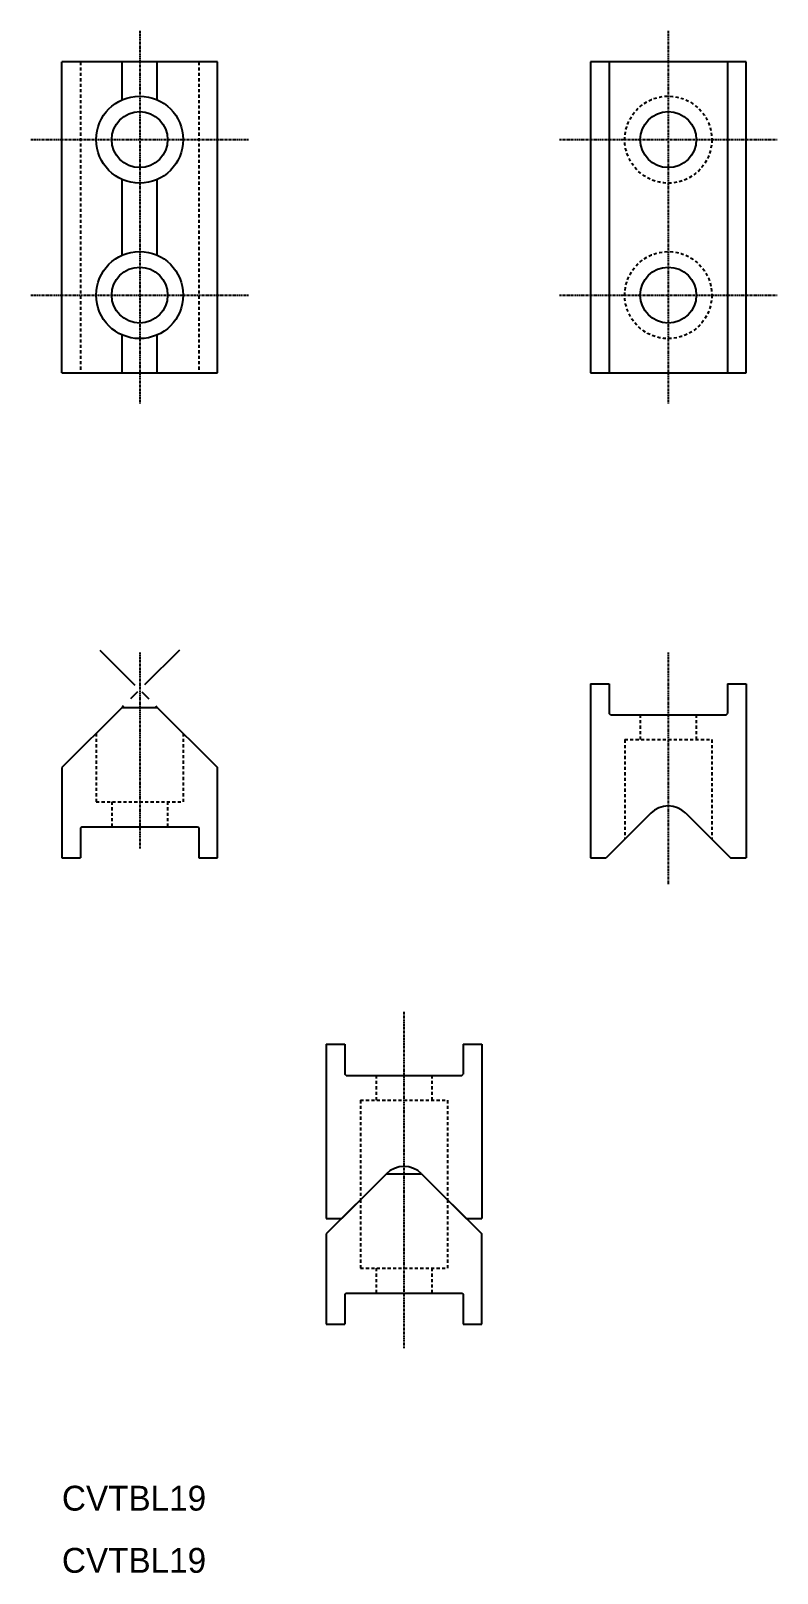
# Model space of a CAD drawing. Extents: x 69 to 189, y -43 to 205.
import ezdxf

# ---------------------------------------------------------------- set-up
doc = ezdxf.new("R2010")
doc.units = 0
doc.header["$LTSCALE"] = 0.25
for name, pattern in [('CENTER', [2, 1.25, -0.25, 0.25, -0.25]), ('DASHED', [3.5, 2, -1.5]), ('PHANTOM', [63.5, 31.75, -6.35, 6.35, -6.35, 6.35, -6.35])]:
    doc.linetypes.add(name, pattern=pattern)
doc.layers.get('0').update_dxf_attribs({"linetype": 'CONTINUOUS'})
doc.layers.add('CENTER', color=1, linetype='CENTER')

msp = doc.modelspace()

# ---------------------------------------------------------------- linework, layer by layer
at = {"color": 7, "linetype": 'CONTINUOUS'}
for p, q in [((98.76, 199.95), (73.76, 199.95)), ((73.76, 149.95), (73.76, 199.95)), ((83.43, 193.85), (83.43, 199.95)), ((89.09, 193.85), (89.09, 199.95)), ((98.76, 149.95), (98.76, 199.95)), ((183.76, 199.95), (158.76, 199.95)), ((158.76, 199.95), (158.76, 149.95)), ((161.76, 199.95), (161.76, 149.95)), ((180.76, 199.95), (180.76, 149.95)), ((183.76, 149.95), (183.76, 199.95)), ((83.43, 168.85), (83.43, 181.05)), ((89.09, 168.85), (89.09, 181.05)), ((83.43, 149.95), (83.43, 156.05)), ((89.09, 149.95), (89.09, 156.05)), ((73.76, 149.95), (98.76, 149.95)), ((158.76, 149.95), (183.76, 149.95)), ((158.76, 99.95), (158.76, 71.95)), ((158.76, 99.95), (161.76, 99.95)), ((161.76, 99.95), (161.76, 95.15)), ((180.76, 99.95), (180.76, 95.15)), ((180.76, 99.95), (183.76, 99.95)), ((183.76, 99.95), (183.76, 71.95)), ((83.43, 96.12), (73.76, 86.45)), ((83.43, 96.12), (89.09, 96.12)), ((89.09, 96.12), (98.76, 86.45)), ((161.96, 94.95), (161.76, 95.15)), ((161.96, 94.95), (180.56, 94.95)), ((180.56, 94.95), (180.76, 95.15)), ((73.76, 86.45), (73.76, 71.95)), ((98.76, 71.95), (98.76, 86.45)), ((76.96, 76.95), (76.76, 76.75)), ((76.96, 76.95), (95.56, 76.95)), ((95.56, 76.95), (95.76, 76.75)), ((168.43, 79.12), (161.26, 71.95)), ((174.09, 79.12), (181.26, 71.95)), ((76.76, 76.75), (76.76, 71.95)), ((95.76, 76.75), (95.76, 71.95)), ((73.76, 71.95), (76.76, 71.95)), ((95.76, 71.95), (98.76, 71.95)), ((158.76, 71.95), (161.26, 71.95)), ((181.26, 71.95), (183.76, 71.95)), ((116.26, 41.95), (116.26, 13.95)), ((116.26, 41.95), (119.26, 41.95)), ((119.26, 41.95), (119.26, 37.15)), ((138.26, 41.95), (138.26, 37.15)), ((138.26, 41.95), (141.26, 41.95)), ((141.26, 41.95), (141.26, 13.95)), ((119.46, 36.95), (119.26, 37.15)), ((119.46, 36.95), (138.06, 36.95)), ((138.06, 36.95), (138.26, 37.15)), ((125.93, 21.12), (116.26, 11.45)), ((125.93, 21.12), (118.76, 13.95)), ((125.93, 21.12), (131.59, 21.12)), ((131.59, 21.12), (138.76, 13.95)), ((131.59, 21.12), (141.26, 11.45)), ((116.26, 13.95), (118.76, 13.95)), ((138.76, 13.95), (141.26, 13.95)), ((116.26, 11.45), (116.26, -3.05)), ((141.26, -3.05), (141.26, 11.45)), ((119.46, 1.95), (119.26, 1.75)), ((119.26, 1.75), (119.26, -3.05)), ((119.46, 1.95), (138.06, 1.95)), ((138.06, 1.95), (138.26, 1.75)), ((138.26, 1.75), (138.26, -3.05)), ((116.26, -3.05), (119.26, -3.05)), ((138.26, -3.05), (141.26, -3.05))]:
    msp.add_line(p, q, dxfattribs=at)
at = {"color": 3, "linetype": 'DASHED'}
for p, q in [((76.76, 199.95), (76.76, 149.95)), ((95.76, 199.95), (95.76, 149.95)), ((166.76, 94.95), (166.76, 90.95)), ((175.76, 94.95), (175.76, 90.95)), ((79.26, 91.95), (79.26, 80.95)), ((93.26, 91.95), (93.26, 80.95)), ((164.26, 90.95), (178.26, 90.95)), ((164.26, 90.95), (164.26, 74.95)), ((178.26, 90.95), (178.26, 74.95)), ((79.26, 80.95), (93.26, 80.95)), ((81.76, 80.95), (81.76, 76.95)), ((90.76, 80.95), (90.76, 76.95)), ((124.26, 36.95), (124.26, 32.95)), ((133.26, 36.95), (133.26, 32.95)), ((121.76, 32.95), (135.76, 32.95)), ((121.76, 32.95), (121.76, 16.95)), ((135.76, 32.95), (135.76, 16.95)), ((121.76, 16.95), (121.76, 5.95)), ((135.76, 16.95), (135.76, 5.95)), ((121.76, 5.95), (135.76, 5.95)), ((124.26, 5.95), (124.26, 1.95)), ((133.26, 5.95), (133.26, 1.95))]:
    msp.add_line(p, q, dxfattribs=at)
at = {"color": 3, "linetype": 'PHANTOM'}
for p, q in [((79.86, 105.35), (89.09, 96.12)), ((92.67, 105.35), (83.43, 96.12))]:
    msp.add_line(p, q, dxfattribs=at)
at = {"color": 7, "linetype": 'CONTINUOUS'}
for centre, radius in [((86.26, 187.45), 7), ((86.26, 187.45), 4.5), ((171.26, 187.45), 4.5), ((86.26, 162.45), 7), ((86.26, 162.45), 4.5), ((171.26, 162.45), 4.5)]:
    msp.add_circle(centre, radius, dxfattribs=at)
at = {"color": 3, "linetype": 'DASHED'}
for centre in [(171.26, 187.45), (171.26, 162.45)]:
    msp.add_circle(centre, 7, dxfattribs=at)
at = {"color": 7}
for centre in [(171.26, 76.29), (128.76, 18.29)]:
    msp.add_arc(centre, 4, 45, 135, dxfattribs=at)
at = {"layer": 'CENTER', "color": 1, "linetype": 'CENTER'}
for p, q in [((86.26, 204.95), (86.26, 144.95)), ((171.26, 204.95), (171.26, 144.95)), ((68.76, 187.45), (103.76, 187.45)), ((153.76, 187.45), (188.76, 187.45)), ((68.76, 162.45), (103.76, 162.45)), ((153.76, 162.45), (188.76, 162.45)), ((86.26, 104.95), (86.26, 73.45)), ((171.26, 104.95), (171.26, 67.65)), ((128.76, 47.15), (128.76, -6.93))]:
    msp.add_line(p, q, dxfattribs=at)

# ---------------------------------------------------------------- texts
at = {"color": 7, "linetype": 'CONTINUOUS'}
for p in [(73.76, -33.05), (73.76, -43.05)]:
    msp.add_text('CVTBL19', height=4, dxfattribs=at).set_placement(p)

doc.saveas('drawing.dxf')
